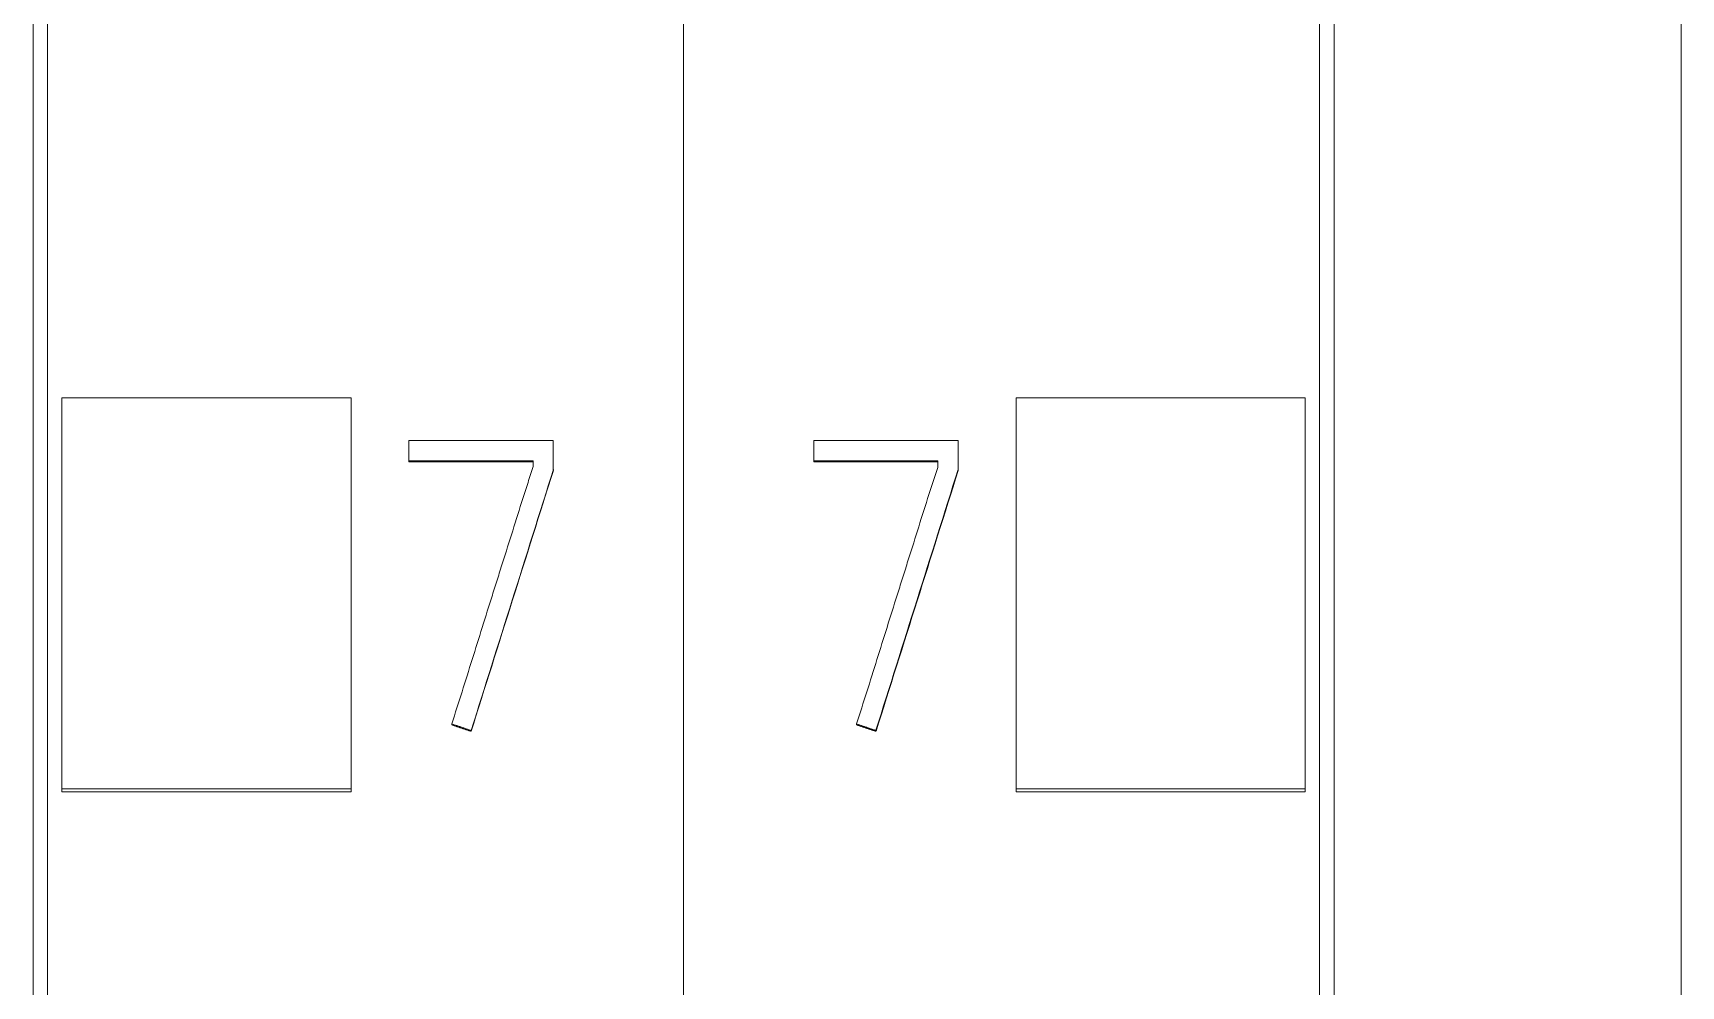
# Model space of a CAD drawing. Header units: millimetres. Extents: x 4137 to 6698, y 1400 to 3585.
# Drawn here: x 6142.55 to 6153.95, y 3315 to 3321.59 of the extents above; entities that cross this region are included whole.
import ezdxf

# ---------------------------------------------------------------- set-up
doc = ezdxf.new("R2010")
doc.units = ezdxf.units.MM
doc.layers.add('000-PI-Oprema', color=30, linetype='Continuous', lineweight=5)

msp = doc.modelspace()

# ---------------------------------------------------------------- linework, layer by layer
at = {"layer": '000-PI-Oprema', "color": 0, "linetype": 'ByBlock', "lineweight": 0}
for p, q in [((6147.048, 3360.472), (6147.048, 3247.054)), ((6147.048, 3360.472), (6147.048, 3247.054)), ((6142.648, 3249.376), (6142.648, 3358.191)), ((6151.448, 3358.191), (6151.448, 3249.376)), ((6142.748, 3316.363), (6142.748, 3319.065)), ((6142.748, 3319.065), (6144.748, 3319.065)), ((6144.748, 3316.363), (6144.748, 3319.065)), ((6149.348, 3316.363), (6149.348, 3319.065)), ((6151.348, 3319.065), (6149.348, 3319.065)), ((6151.348, 3316.363), (6151.348, 3319.065)), ((6145.148, 3318.631), (6145.148, 3318.772)), ((6145.148, 3318.772), (6146.147, 3318.772)), ((6146.147, 3318.772), (6146.147, 3318.57)), ((6147.948, 3318.631), (6147.948, 3318.772)), ((6147.948, 3318.772), (6148.947, 3318.772)), ((6148.947, 3318.772), (6148.947, 3318.57)), ((6145.148, 3318.631), (6145.148, 3318.624)), ((6146.008, 3318.631), (6145.148, 3318.631)), ((6145.148, 3318.624), (6146.008, 3318.624)), ((6146.008, 3318.592), (6146.008, 3318.631)), ((6146.147, 3318.57), (6146.147, 3318.564)), ((6148.808, 3318.631), (6147.948, 3318.631)), ((6147.948, 3318.631), (6147.948, 3318.624)), ((6147.948, 3318.624), (6148.808, 3318.624)), ((6148.808, 3318.592), (6148.808, 3318.631)), ((6148.947, 3318.57), (6148.947, 3318.564)), ((6145.445, 3316.811), (6145.445, 3316.804)), ((6145.578, 3316.766), (6145.578, 3316.76)), ((6148.245, 3316.811), (6148.245, 3316.804)), ((6148.378, 3316.766), (6148.378, 3316.76)), ((6142.748, 3316.341), (6142.748, 3316.363)), ((6142.748, 3316.363), (6144.748, 3316.363)), ((6142.748, 3316.341), (6144.748, 3316.341)), ((6144.748, 3316.341), (6144.748, 3316.363)), ((6151.348, 3316.363), (6149.348, 3316.363)), ((6149.348, 3316.341), (6149.348, 3316.363)), ((6151.348, 3316.341), (6149.348, 3316.341)), ((6151.348, 3316.341), (6151.348, 3316.363))]:
    msp.add_line(p, q, dxfattribs=at)
at = {"layer": '000-PI-Oprema', "color": 7, "linetype": 'Continuous', "lineweight": 13}
for centre, major_axis, ratio, start_param, end_param in [((6141.179, 3241.19), (313.115, 997.405), 0.01768, 1.498694, 1.500508), ((6141.125, 3240.337), (314.869, 1003.042), 0.017776, 1.498303, 1.500106), ((6143.959, 3240.893), (313.738, 999.409), 0.017713, 1.498557, 1.500366), ((6144.03, 3242.022), (311.41, 991.927), 0.017584, 1.499077, 1.5009)]:
    msp.add_ellipse(centre, major_axis=major_axis, ratio=ratio, start_param=start_param, end_param=end_param, dxfattribs=at)
at = {"layer": '000-PI-Oprema', "color": 0, "linetype": 'ByBlock', "lineweight": 0}
for points, knots in [([(6142.548, 3249.091), (6142.548, 3252.431), (6142.548, 3260.396), (6142.548, 3273.036), (6142.548, 3288.522), (6142.548, 3302.817), (6142.548, 3317.027), (6142.548, 3331.593), (6142.548, 3345.763), (6142.548, 3355.333), (6142.548, 3358.377)], [0, 0, 0, 0, 0.091483, 0.21812, 0.346206, 0.515858, 0.610111, 0.736264, 0.916066, 1, 1, 1, 1]), ([(6151.548, 3358.377), (6151.548, 3355.333), (6151.548, 3345.763), (6151.548, 3331.593), (6151.548, 3317.027), (6151.548, 3302.817), (6151.548, 3288.522), (6151.548, 3273.036), (6151.548, 3260.396), (6151.548, 3252.431), (6151.548, 3249.091)], [0, 0, 0, 0, 0.083934, 0.263736, 0.389889, 0.484142, 0.653794, 0.78188, 0.908517, 1, 1, 1, 1]), ([(6153.948, 3355.311), (6153.948, 3353.288), (6153.948, 3344.739), (6153.948, 3331.593), (6153.948, 3317.027), (6153.948, 3302.817), (6153.948, 3288.522), (6153.948, 3273.036), (6153.948, 3260.278), (6153.948, 3251.396), (6153.948, 3247.139), (6153.948, 3246.341)], [0, 0, 0, 0, 0.055935, 0.236292, 0.362833, 0.457376, 0.627551, 0.756032, 0.883059, 0.978086, 1, 1, 1, 1]), ([(6145.445, 3316.811), (6145.492, 3316.959), (6145.539, 3317.108), (6145.609, 3317.33), (6145.632, 3317.405), (6145.679, 3317.553), (6145.702, 3317.628), (6145.737, 3317.739), (6145.749, 3317.776), (6145.772, 3317.85), (6145.784, 3317.887), (6145.819, 3317.999), (6145.843, 3318.073), (6145.889, 3318.221), (6145.913, 3318.296), (6145.948, 3318.407), (6145.96, 3318.444), (6145.978, 3318.5), (6145.984, 3318.518), (6145.993, 3318.546), (6145.996, 3318.555), (6146.002, 3318.574), (6146.005, 3318.583), (6146.008, 3318.592)], [0, 0, 0, 0, 0.25, 0.25, 0.375, 0.375, 0.5, 0.5, 0.5625, 0.5625, 0.625, 0.625, 0.75, 0.75, 0.875, 0.875, 0.9375, 0.9375, 0.96875, 0.96875, 0.984375, 0.984375, 1, 1, 1, 1]), ([(6148.245, 3316.811), (6148.292, 3316.959), (6148.339, 3317.108), (6148.409, 3317.33), (6148.432, 3317.405), (6148.479, 3317.553), (6148.502, 3317.628), (6148.537, 3317.739), (6148.549, 3317.776), (6148.572, 3317.85), (6148.584, 3317.887), (6148.619, 3317.999), (6148.643, 3318.073), (6148.689, 3318.221), (6148.713, 3318.296), (6148.748, 3318.407), (6148.76, 3318.444), (6148.778, 3318.5), (6148.784, 3318.518), (6148.793, 3318.546), (6148.796, 3318.555), (6148.802, 3318.574), (6148.805, 3318.583), (6148.808, 3318.592)], [0, 0, 0, 0, 0.25, 0.25, 0.375, 0.375, 0.5, 0.5, 0.5625, 0.5625, 0.625, 0.625, 0.75, 0.75, 0.875, 0.875, 0.9375, 0.9375, 0.96875, 0.96875, 0.984375, 0.984375, 1, 1, 1, 1])]:
    msp.add_open_spline(points, degree=3, knots=knots, dxfattribs=at)
for points, weights in [([(6145.578, 3316.766), (6145.512, 3316.788), (6145.445, 3316.811)], [0.500000745071, 0.499999254929, 0.500000745071]), ([(6145.445, 3316.804), (6145.512, 3316.782), (6145.578, 3316.76)], [0.500000506384, 0.499999493616, 0.500000506384]), ([(6148.378, 3316.766), (6148.312, 3316.788), (6148.245, 3316.811)], [0.499999570966, 0.500000429034, 0.499999570966]), ([(6148.245, 3316.804), (6148.312, 3316.782), (6148.378, 3316.76)], [0.500000086338, 0.499999913662, 0.500000086338])]:
    msp.add_rational_spline(points, weights, degree=2, dxfattribs=at)

doc.saveas('drawing.dxf')
